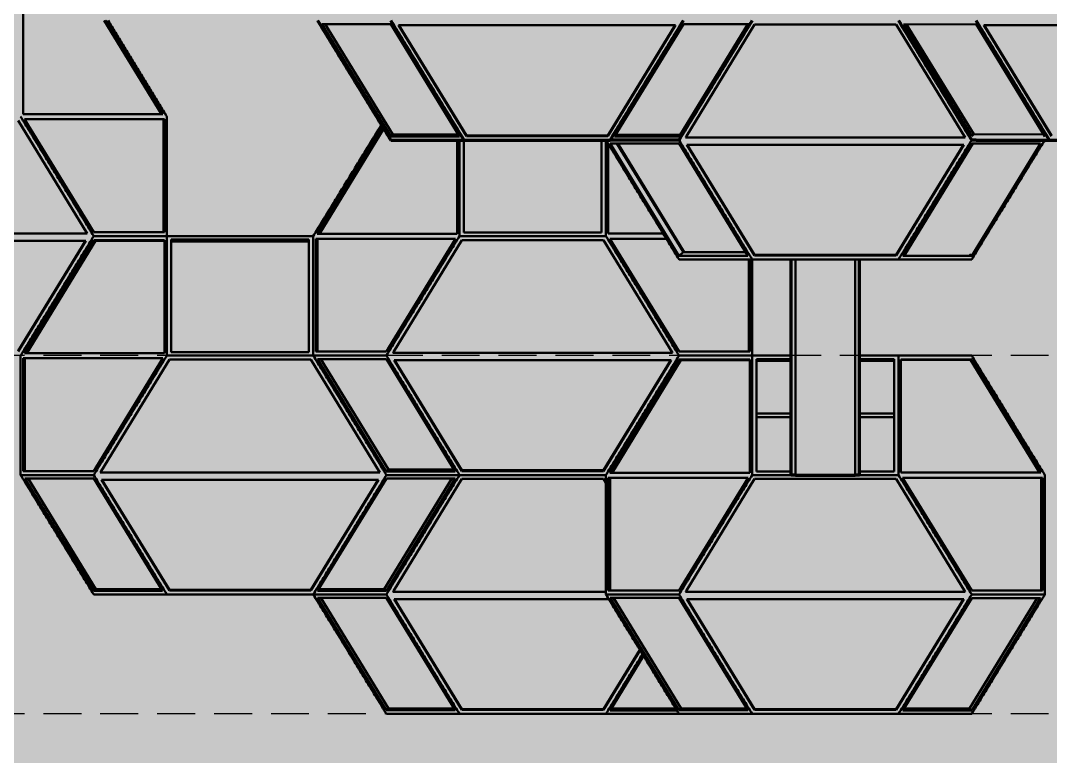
# Model space of a CAD drawing. Header units: millimetres. Extents: x 401 to 30661, y 2016 to 22119.
# Drawn here: x 16875 to 17565, y 8229 to 8722 of the extents above; entities that cross this region are included whole.
import ezdxf

# ---------------------------------------------------------------- set-up
doc = ezdxf.new("R2010")
doc.units = ezdxf.units.MM
doc.linetypes.add('DASHEDX2', pattern=[38.1, 25.4, -12.7])
for name, color, linetype, lineweight, true_color in [('2ND', 201, 'Continuous', 35, 0x39ffb0), ('3RD', 140, 'Continuous', 25, 0x7debff), ('4TH DETAILS', 125, 'Continuous', 15, 0x39ffb0)]:
    doc.layers.add(name, color=color, linetype=linetype, lineweight=lineweight, true_color=true_color)
doc.layers.add('BACKGROUND', color=7, linetype='Continuous', true_color=0x000000)
for name, color, linetype, lineweight, true_color, transparency in [('GLOW-CYAN-2', 7, 'Continuous', 50, 0x7debff, 0.8), ('GLOW-EMERALD', 7, 'Continuous', 70, 0x39ffb0, 0.8), ('GLOW-EMERALD-2', 7, 'Continuous', 30, 0x39ffb0, 0.8)]:
    doc.layers.add(name, color=color, linetype=linetype, lineweight=lineweight, true_color=true_color, transparency=transparency)

msp = doc.modelspace()

# ---------------------------------------------------------------- hatches: boundary and pattern name
at = {"layer": 'BACKGROUND'}
h = msp.add_hatch(color=256, dxfattribs=at)
h.dxf.hatch_style = 1
h.paths.add_polyline_path([(400.723, 2015.745), (30660.634, 2015.745), (30660.634, 22119.328), (400.723, 22119.328)])

# ---------------------------------------------------------------- linework, layer by layer
at = {"layer": '2ND', "linetype": 'Continuous', "extrusion": (0, 1, -2e-16)}
for p, q in [((17390.924, 8417.473), (17390.924, 8561.811)), ((17436.746, 8417.473), (17436.746, 8561.811)), ((17393.835, 8417.473), (17390.924, 8417.473)), ((17393.835, 8417.473), (17433.835, 8417.473)), ((17436.746, 8417.473), (17433.835, 8417.473))]:
    msp.add_line(p, q, dxfattribs=at)
at = {"layer": '2ND', "linetype": 'Continuous'}
for points in [[(17073.817, 8721.787), (17122.807, 8641.787)], [(17122.807, 8721.787), (17171.797, 8641.787)], [(17269.776, 8641.787), (17318.766, 8721.787)], [(17315.855, 8641.811), (17364.831, 8721.787)], [(17462.839, 8721.787), (17511.814, 8641.811)], [(17514.725, 8721.787), (17563.715, 8641.787)], [(17122.807, 8641.787), (17171.797, 8641.787)], [(17171.797, 8641.787), (17269.776, 8641.787)], [(17315.855, 8641.787), (17269.776, 8641.787)], [(17514.725, 8641.811), (17511.814, 8641.811)], [(17514.725, 8641.787), (17563.715, 8641.787)], [(17563.715, 8641.787), (17661.695, 8641.787)]]:
    msp.add_open_spline(points, degree=1, dxfattribs=at)
at = {"layer": '3RD', "linetype": 'Continuous', "extrusion": (0, 1, -2e-16)}
for p, q in [((16876.576, 8660.133), (16876.576, 8734.813)), ((16969.374, 8659.115), (16930.995, 8721.787)), ((16931.913, 8721.787), (16970.292, 8659.115)), ((17122.762, 8644.237), (17076.683, 8719.483)), ((17076.683, 8719.483), (17122.762, 8719.483)), ((17078.835, 8719.483), (17124.197, 8645.408)), ((17122.762, 8719.483), (17122.807, 8719.411)), ((17122.807, 8719.411), (17168.841, 8644.237)), ((17173.426, 8644.448), (17128.006, 8718.618)), ((17313.567, 8718.618), (17128.006, 8718.618)), ((17173.426, 8644.948), (17128.312, 8718.618)), ((17313.567, 8718.618), (17268.147, 8644.448)), ((17313.261, 8718.618), (17268.147, 8644.948)), ((17272.687, 8644.164), (17318.766, 8719.411)), ((17361.941, 8719.411), (17316.579, 8645.335)), ((17318.766, 8719.411), (17363.375, 8719.411)), ((17320.743, 8644.471), (17366.474, 8719.15)), ((17366.474, 8719.15), (17457.937, 8719.15)), ((17457.937, 8719.15), (17461.196, 8719.15)), ((17461.196, 8719.15), (17507.47, 8643.584)), ((17466.064, 8719.18), (17514.681, 8719.483)), ((17511.814, 8644.471), (17466.064, 8719.18)), ((17468.208, 8719.194), (17513.249, 8645.642)), ((17514.681, 8719.483), (17514.725, 8719.411)), ((17514.725, 8719.411), (17560.76, 8644.237)), ((17565.344, 8644.448), (17519.924, 8718.618)), ((17705.486, 8718.618), (17519.924, 8718.618)), ((17565.344, 8644.948), (17520.23, 8718.618)), ((16873.318, 8654.813), (16919.593, 8579.246)), ((16876.576, 8659.115), (16876.576, 8660.133)), ((16876.576, 8659.115), (16970.292, 8659.115)), ((16923.937, 8580.133), (16877.662, 8655.699)), ((16971.298, 8655.699), (16877.662, 8655.699)), ((16970.563, 8655.399), (16971.298, 8655.699)), ((16970.563, 8580.133), (16970.563, 8655.399)), ((16971.298, 8655.699), (16971.298, 8654.813)), ((16971.298, 8654.813), (16971.298, 8580.133)), ((17074.165, 8580.133), (17117.363, 8650.677)), ((17075.027, 8579.042), (17118.129, 8649.427)), ((17124.197, 8645.408), (17122.762, 8644.237)), ((17122.807, 8644.237), (17122.762, 8644.237)), ((17168.841, 8644.237), (17122.807, 8644.237)), ((17124.197, 8645.408), (17168.124, 8645.408)), ((17167.257, 8641.787), (17167.257, 8579.042)), ((17171.797, 8579.85), (17171.797, 8641.787)), ((17173.426, 8644.448), (17173.426, 8644.948)), ((17268.147, 8644.948), (17173.426, 8644.948)), ((17264.889, 8644.448), (17173.426, 8644.448)), ((17263.955, 8641.787), (17263.955, 8579.85)), ((17268.147, 8644.448), (17264.889, 8644.448)), ((17268.147, 8644.448), (17268.147, 8644.948)), ((17317.296, 8644.164), (17272.687, 8644.164)), ((17273.404, 8645.335), (17316.579, 8645.335)), ((17316.579, 8645.335), (17317.535, 8644.554)), ((17320.2, 8643.584), (17320.743, 8644.471)), ((17320.2, 8643.584), (17507.47, 8643.584)), ((17513.249, 8645.642), (17511.814, 8644.471)), ((17513.249, 8645.642), (17560.042, 8645.408)), ((17268.495, 8580.133), (17268.495, 8639.15)), ((17315.811, 8564.26), (17269.732, 8639.507)), ((17269.732, 8639.507), (17315.811, 8639.507)), ((17274.141, 8639.507), (17318.75, 8566.66)), ((17274.78, 8639.507), (17319.389, 8566.66)), ((17315.811, 8639.507), (17315.855, 8639.434)), ((17315.855, 8639.434), (17361.89, 8564.26)), ((17366.474, 8564.471), (17321.054, 8638.642)), ((17506.616, 8638.642), (17321.054, 8638.642)), ((17366.474, 8564.971), (17321.36, 8638.642)), ((17506.616, 8638.642), (17461.196, 8564.471)), ((17506.309, 8638.642), (17461.196, 8564.971)), ((17465.736, 8564.187), (17511.814, 8639.434)), ((17467.156, 8565.416), (17512.482, 8639.434)), ((17512.588, 8639.434), (17467.226, 8565.358)), ((17511.814, 8639.434), (17557.893, 8639.434)), ((17557.893, 8639.434), (17511.814, 8564.187)), ((16732.322, 8579.246), (16919.593, 8579.246)), ((16925.566, 8580.133), (16923.937, 8580.133)), ((16971.298, 8580.133), (16925.566, 8580.133)), ((17073.496, 8579.042), (17074.165, 8580.133)), ((17073.496, 8579.042), (17167.257, 8579.042)), ((17263.955, 8579.85), (17171.797, 8579.85)), ((17268.495, 8579.115), (17268.495, 8580.133)), ((17268.495, 8579.115), (17305.259, 8579.115)), ((16918.738, 8574.304), (16733.177, 8574.304)), ((16918.738, 8574.304), (16873.318, 8500.133)), ((16918.432, 8574.304), (16873.318, 8500.633)), ((16878.205, 8500.133), (16923.937, 8574.813)), ((16879.068, 8499.042), (16925.162, 8574.313)), ((16925.162, 8574.313), (16923.937, 8574.813)), ((16923.937, 8574.813), (16969.668, 8574.813)), ((16925.162, 8574.313), (16971.298, 8574.313)), ((16969.668, 8574.813), (16971.298, 8574.813)), ((16971.298, 8574.813), (16971.298, 8572.152)), ((16971.298, 8572.152), (16971.298, 8499.042)), ((16975.838, 8575.096), (17067.995, 8575.096)), ((16975.838, 8499.85), (16975.838, 8575.096)), ((17067.995, 8573.925), (16975.838, 8573.925)), ((17067.995, 8575.096), (17067.995, 8499.85)), ((17072.535, 8575.699), (17073.76, 8575.199)), ((17072.535, 8500.133), (17072.535, 8575.699)), ((17166.171, 8575.699), (17072.535, 8575.699)), ((17073.76, 8500.133), (17073.76, 8575.199)), ((17166.171, 8575.699), (17121.525, 8502.794)), ((17124.783, 8500.133), (17170.515, 8574.813)), ((17170.515, 8574.813), (17261.978, 8574.813)), ((17261.978, 8574.813), (17265.236, 8574.813)), ((17265.236, 8574.813), (17311.511, 8499.246)), ((17315.855, 8500.133), (17269.581, 8575.699)), ((17307.35, 8575.699), (17269.581, 8575.699)), ((17318.75, 8566.66), (17315.811, 8564.26)), ((17318.75, 8566.66), (17318.795, 8566.66)), ((17318.795, 8566.66), (17360.42, 8566.66)), ((17366.474, 8564.471), (17366.474, 8564.971)), ((17461.196, 8564.971), (17366.474, 8564.971)), ((17461.196, 8564.471), (17461.196, 8564.971)), ((17467.205, 8566.587), (17467.873, 8566.587)), ((17510.38, 8565.358), (17511.814, 8564.187)), ((17315.855, 8564.26), (17315.811, 8564.26)), ((17361.89, 8564.26), (17315.855, 8564.26)), ((17362.481, 8500.133), (17362.481, 8561.811)), ((17363.216, 8561.811), (17363.216, 8500.133)), ((17457.937, 8564.471), (17366.474, 8564.471)), ((17393.835, 8417.473), (17393.835, 8561.811)), ((17393.835, 8561.811), (17393.835, 8417.473)), ((17433.835, 8561.811), (17433.835, 8417.473)), ((17433.835, 8417.473), (17433.835, 8561.811)), ((17461.196, 8564.471), (17457.937, 8564.471)), ((17511.814, 8564.187), (17465.736, 8564.187)), ((17121.525, 8502.794), (17119.896, 8500.133)), ((16876.576, 8495.699), (16877.801, 8495.199)), ((16876.576, 8420.133), (16876.576, 8495.699)), ((16970.211, 8495.699), (16876.576, 8495.699)), ((16877.537, 8499.042), (16878.205, 8500.133)), ((16877.537, 8499.042), (16971.298, 8499.042)), ((16970.211, 8495.699), (16925.566, 8422.794)), ((17067.995, 8499.85), (16975.838, 8499.85)), ((17119.896, 8500.133), (17072.535, 8500.133)), ((17124.24, 8499.246), (17124.783, 8500.133)), ((17124.24, 8499.246), (17311.511, 8499.246)), ((17317.484, 8500.133), (17315.855, 8500.133)), ((17363.216, 8500.133), (17317.484, 8500.133)), ((16877.801, 8420.133), (16877.801, 8495.199)), ((16928.824, 8420.133), (16974.556, 8494.813)), ((16974.556, 8494.813), (17066.019, 8494.813)), ((17066.019, 8494.813), (17069.277, 8494.813)), ((17069.277, 8494.813), (17115.552, 8419.246)), ((17119.852, 8419.922), (17073.773, 8495.169)), ((17073.773, 8495.169), (17119.852, 8495.169)), ((17075.924, 8495.169), (17121.286, 8421.094)), ((17119.852, 8495.169), (17119.896, 8495.096)), ((17119.896, 8495.096), (17165.93, 8419.922)), ((17170.515, 8420.133), (17125.095, 8494.304)), ((17310.656, 8494.304), (17125.095, 8494.304)), ((17170.515, 8420.633), (17125.401, 8494.304)), ((17310.656, 8494.304), (17265.236, 8420.133)), ((17310.35, 8494.304), (17265.236, 8420.633)), ((17270.124, 8420.133), (17315.855, 8494.813)), ((17270.986, 8419.042), (17317.08, 8494.313)), ((17317.08, 8494.313), (17315.855, 8494.813)), ((17315.855, 8494.813), (17361.587, 8494.813)), ((17317.08, 8494.313), (17363.216, 8494.313)), ((17361.587, 8494.813), (17363.216, 8494.813)), ((17363.216, 8494.813), (17363.216, 8492.152)), ((17363.216, 8492.152), (17363.216, 8419.042)), ((17367.756, 8495.096), (17390.924, 8495.096)), ((17367.756, 8419.85), (17367.756, 8495.096)), ((17390.924, 8493.925), (17367.756, 8493.925)), ((17436.746, 8495.096), (17459.914, 8495.096)), ((17459.914, 8493.925), (17436.746, 8493.925)), ((17459.914, 8495.096), (17459.914, 8419.85)), ((17464.454, 8420.133), (17464.454, 8494.813)), ((17464.454, 8494.813), (17510.185, 8494.813)), ((17511.08, 8494.513), (17464.454, 8494.513)), ((17510.185, 8494.813), (17511.814, 8494.813)), ((17511.08, 8494.513), (17511.814, 8494.813)), ((17557.251, 8419.115), (17511.08, 8494.513)), ((17511.814, 8494.813), (17558.17, 8419.115)), ((17390.924, 8458.661), (17367.756, 8458.661)), ((17367.756, 8456.285), (17367.756, 8458.661)), ((17390.924, 8456.285), (17367.756, 8456.285)), ((17459.914, 8458.661), (17436.746, 8458.661)), ((17459.914, 8456.285), (17436.746, 8456.285)), ((17459.914, 8456.285), (17459.914, 8458.661)), ((16923.937, 8420.133), (16876.576, 8420.133)), ((16925.566, 8422.794), (16923.937, 8420.133)), ((16928.281, 8419.246), (16928.824, 8420.133)), ((17121.286, 8421.094), (17119.852, 8419.922)), ((17119.896, 8419.922), (17119.852, 8419.922)), ((17165.93, 8419.922), (17119.896, 8419.922)), ((17121.286, 8421.094), (17165.213, 8421.094)), ((17170.515, 8420.133), (17170.515, 8420.633)), ((17265.236, 8420.633), (17170.515, 8420.633)), ((17261.978, 8420.133), (17170.515, 8420.133)), ((17265.236, 8420.133), (17261.978, 8420.133)), ((17265.236, 8420.133), (17265.236, 8420.633)), ((17269.455, 8419.042), (17270.124, 8420.133)), ((17390.924, 8419.85), (17367.756, 8419.85)), ((17459.914, 8419.85), (17436.746, 8419.85)), ((17464.454, 8419.115), (17464.454, 8420.133)), ((16923.892, 8339.922), (16877.813, 8415.169)), ((16877.813, 8415.169), (16923.892, 8415.169)), ((16879.965, 8415.169), (16925.327, 8341.094)), ((16923.892, 8415.169), (16923.937, 8415.096)), ((16923.937, 8415.096), (16969.971, 8339.922)), ((16928.281, 8419.246), (17115.552, 8419.246)), ((16974.556, 8340.133), (16929.136, 8414.304)), ((17114.697, 8414.304), (16929.136, 8414.304)), ((16974.556, 8340.633), (16929.442, 8414.304)), ((17114.697, 8414.304), (17069.277, 8340.133)), ((17114.391, 8414.304), (17069.277, 8340.633)), ((17073.817, 8339.85), (17119.896, 8415.096)), ((17118.462, 8341.021), (17163.823, 8415.096)), ((17119.896, 8415.096), (17165.975, 8415.096)), ((17165.975, 8415.096), (17119.896, 8339.85)), ((17124.783, 8340.133), (17170.515, 8414.813)), ((17170.515, 8414.813), (17261.978, 8414.813)), ((17261.978, 8414.813), (17265.236, 8414.813)), ((17265.236, 8414.813), (17266.865, 8412.152)), ((17268.495, 8415.699), (17269.719, 8415.199)), ((17268.495, 8340.133), (17268.495, 8415.699)), ((17362.13, 8415.699), (17268.495, 8415.699)), ((17269.455, 8419.042), (17363.216, 8419.042)), ((17269.719, 8340.133), (17269.719, 8415.199)), ((17362.13, 8415.699), (17317.484, 8342.794)), ((17320.743, 8340.133), (17366.474, 8414.813)), ((17366.474, 8414.813), (17457.937, 8414.813)), ((17457.937, 8414.813), (17461.196, 8414.813)), ((17461.196, 8414.813), (17507.47, 8339.246)), ((17464.454, 8419.115), (17558.17, 8419.115)), ((17511.814, 8340.133), (17465.54, 8415.699)), ((17559.175, 8415.699), (17465.54, 8415.699)), ((17558.44, 8415.399), (17559.175, 8415.699)), ((17558.44, 8340.133), (17558.44, 8415.399)), ((17559.175, 8415.699), (17559.175, 8414.813)), ((17559.175, 8414.813), (17559.175, 8340.133)), ((16925.327, 8341.094), (16923.892, 8339.922)), ((16923.937, 8339.922), (16923.892, 8339.922)), ((16969.971, 8339.922), (16923.937, 8339.922)), ((16925.327, 8341.094), (16969.254, 8341.094)), ((16974.556, 8340.133), (16974.556, 8340.633)), ((17069.277, 8340.633), (16974.556, 8340.633)), ((17066.019, 8340.133), (16974.556, 8340.133)), ((17069.277, 8340.133), (17066.019, 8340.133)), ((17069.277, 8340.133), (17069.277, 8340.633)), ((17119.896, 8339.85), (17073.817, 8339.85)), ((17074.534, 8341.021), (17118.462, 8341.021)), ((17118.462, 8341.021), (17119.896, 8339.85)), ((17124.24, 8339.246), (17124.783, 8340.133)), ((17124.24, 8339.246), (17266.865, 8339.246)), ((17315.855, 8340.133), (17268.495, 8340.133)), ((17317.484, 8342.794), (17315.855, 8340.133)), ((17320.2, 8339.246), (17320.743, 8340.133)), ((17320.2, 8339.246), (17507.47, 8339.246)), ((17513.444, 8340.133), (17511.814, 8340.133)), ((17559.175, 8340.133), (17513.444, 8340.133)), ((17119.852, 8259.922), (17073.773, 8335.169)), ((17073.773, 8335.169), (17119.852, 8335.169)), ((17075.924, 8335.169), (17121.286, 8261.094)), ((17119.852, 8335.169), (17119.896, 8335.096)), ((17119.896, 8335.096), (17165.93, 8259.922)), ((17170.515, 8260.133), (17125.095, 8334.304)), ((17268.806, 8334.304), (17125.095, 8334.304)), ((17170.515, 8260.633), (17125.401, 8334.304)), ((17315.811, 8259.922), (17269.732, 8335.169)), ((17269.732, 8335.169), (17315.811, 8335.169)), ((17271.883, 8335.169), (17317.245, 8261.094)), ((17315.811, 8335.169), (17315.855, 8335.096)), ((17315.855, 8335.096), (17361.89, 8259.922)), ((17366.474, 8260.133), (17321.054, 8334.304)), ((17506.616, 8334.304), (17321.054, 8334.304)), ((17366.474, 8260.633), (17321.36, 8334.304)), ((17506.616, 8334.304), (17461.196, 8260.133)), ((17506.309, 8334.304), (17461.196, 8260.633)), ((17465.736, 8259.85), (17511.814, 8335.096)), ((17510.38, 8261.021), (17555.742, 8335.096)), ((17511.814, 8335.096), (17557.893, 8335.096)), ((17557.893, 8335.096), (17511.814, 8259.85)), ((17289.578, 8300.383), (17265.236, 8260.633)), ((17289.731, 8300.133), (17265.236, 8260.133)), ((17269.776, 8259.85), (17292.088, 8296.285)), ((17121.286, 8261.094), (17119.852, 8259.922)), ((17119.896, 8259.922), (17119.852, 8259.922)), ((17165.93, 8259.922), (17119.896, 8259.922)), ((17121.286, 8261.094), (17165.213, 8261.094)), ((17170.515, 8260.133), (17170.515, 8260.633)), ((17265.236, 8260.633), (17170.515, 8260.633)), ((17261.978, 8260.133), (17170.515, 8260.133)), ((17265.236, 8260.133), (17261.978, 8260.133)), ((17265.236, 8260.133), (17265.236, 8260.633)), ((17314.4, 8259.85), (17269.776, 8259.85)), ((17270.494, 8261.021), (17313.683, 8261.021)), ((17317.245, 8261.094), (17315.811, 8259.922)), ((17315.855, 8259.922), (17315.811, 8259.922)), ((17361.89, 8259.922), (17315.855, 8259.922)), ((17317.245, 8261.094), (17361.172, 8261.094)), ((17366.474, 8260.133), (17366.474, 8260.633)), ((17461.196, 8260.633), (17366.474, 8260.633)), ((17457.937, 8260.133), (17366.474, 8260.133)), ((17461.196, 8260.133), (17457.937, 8260.133)), ((17461.196, 8260.133), (17461.196, 8260.633)), ((17511.814, 8259.85), (17465.736, 8259.85)), ((17466.453, 8261.021), (17510.38, 8261.021)), ((17510.38, 8261.021), (17511.814, 8259.85))]:
    msp.add_line(p, q, dxfattribs=at)
at = {"layer": '3RD', "linetype": 'Continuous'}
for points in [[(16933.542, 8721.787), (16972.927, 8657.473)], [(16874.947, 8657.473), (16923.937, 8577.473)], [(16972.927, 8577.473), (16972.927, 8657.473)], [(17116.549, 8652.007), (17070.906, 8577.473)], [(17168.886, 8641.787), (17168.886, 8577.473)], [(17266.865, 8641.787), (17266.865, 8577.473)], [(17266.88, 8641.787), (17315.855, 8561.811)], [(17315.855, 8641.811), (17364.845, 8561.811)], [(17462.825, 8561.811), (17511.814, 8641.811)], [(17511.814, 8561.811), (17560.79, 8641.787)], [(16874.947, 8497.473), (16923.937, 8577.473)], [(16923.937, 8577.473), (16874.947, 8497.473)], [(16972.927, 8577.473), (16923.937, 8577.473)], [(16972.927, 8577.473), (17070.906, 8577.473)], [(16972.927, 8577.473), (16972.927, 8497.473)], [(17070.906, 8577.473), (17070.906, 8497.473)], [(17070.906, 8497.473), (17070.906, 8577.473)], [(17119.896, 8497.473), (17168.886, 8577.473)], [(17168.886, 8577.473), (17266.865, 8577.473)], [(17266.865, 8577.473), (17315.855, 8497.473)], [(17315.855, 8561.811), (17364.845, 8561.811)], [(17364.845, 8497.473), (17364.845, 8561.811)], [(17364.845, 8561.811), (17462.825, 8561.811)], [(17511.814, 8561.811), (17462.825, 8561.811)], [(16874.947, 8417.473), (16874.947, 8497.473)], [(16923.937, 8417.473), (16972.927, 8497.473)], [(16972.927, 8497.473), (17070.906, 8497.473)], [(17070.906, 8497.473), (17119.896, 8417.473)], [(17070.906, 8497.473), (17119.896, 8497.473)], [(17070.906, 8497.473), (17119.896, 8417.473)], [(17119.896, 8497.473), (17168.886, 8417.473)], [(17266.865, 8417.473), (17315.855, 8497.473)], [(17315.855, 8497.473), (17266.865, 8417.473)], [(17364.845, 8497.473), (17315.855, 8497.473)], [(17364.845, 8497.473), (17390.924, 8497.473)], [(17364.845, 8497.473), (17364.845, 8417.473)], [(17436.746, 8497.473), (17462.825, 8497.473)], [(17462.825, 8497.473), (17511.814, 8497.473)], [(17462.825, 8497.473), (17462.825, 8417.473)], [(17511.814, 8497.473), (17560.804, 8417.473)], [(16874.947, 8417.473), (16923.937, 8417.473)], [(16874.947, 8417.473), (16923.937, 8337.473)], [(16923.937, 8417.473), (16972.927, 8337.473)], [(17070.906, 8337.473), (17119.896, 8417.473)], [(17119.896, 8337.473), (17168.886, 8417.473)], [(17119.896, 8417.473), (17168.886, 8417.473)], [(17119.896, 8337.473), (17168.886, 8417.473)], [(17168.886, 8417.473), (17266.865, 8417.473)], [(17266.865, 8337.473), (17266.865, 8417.473)], [(17315.855, 8337.473), (17364.845, 8417.473)], [(17364.845, 8417.473), (17462.825, 8417.473)], [(17462.825, 8417.473), (17511.814, 8337.473)], [(17560.804, 8337.473), (17560.804, 8417.473)], [(16923.937, 8337.473), (16972.927, 8337.473)], [(16972.927, 8337.473), (17070.906, 8337.473)], [(17119.896, 8337.473), (17070.906, 8337.473)], [(17070.906, 8337.473), (17119.896, 8257.473)], [(17119.896, 8337.473), (17168.886, 8257.473)], [(17266.865, 8337.473), (17315.855, 8337.473)], [(17266.865, 8337.473), (17315.855, 8257.473)], [(17315.855, 8337.473), (17364.845, 8257.473)], [(17462.825, 8257.473), (17511.814, 8337.473)], [(17511.814, 8257.473), (17560.804, 8337.473)], [(17560.804, 8337.473), (17511.814, 8337.473)], [(17266.865, 8257.473), (17291.36, 8297.473)], [(17119.896, 8257.473), (17168.886, 8257.473)], [(17168.886, 8257.473), (17266.865, 8257.473)], [(17315.855, 8257.473), (17266.865, 8257.473)], [(17315.855, 8257.473), (17364.845, 8257.473)], [(17364.845, 8257.473), (17462.825, 8257.473)], [(17511.814, 8257.473), (17462.825, 8257.473)]]:
    msp.add_open_spline(points, degree=1, dxfattribs=at)
at = {"layer": '4TH DETAILS', "linetype": 'DASHEDX2'}
for p, q in [((18249.126, 8497.473), (14249.126, 8497.473)), ((18249.126, 8257.473), (14249.126, 8257.473))]:
    msp.add_line(p, q, dxfattribs=at)
at = {"layer": 'GLOW-CYAN-2', "linetype": 'Continuous', "extrusion": (0, 1, -2e-16)}
for p, q in [((16876.576, 8660.133), (16876.576, 8734.813)), ((16969.374, 8659.115), (16930.995, 8721.787)), ((16931.913, 8721.787), (16970.292, 8659.115)), ((17122.762, 8644.237), (17076.683, 8719.483)), ((17076.683, 8719.483), (17122.762, 8719.483)), ((17078.835, 8719.483), (17124.197, 8645.408)), ((17122.762, 8719.483), (17122.807, 8719.411)), ((17122.807, 8719.411), (17168.841, 8644.237)), ((17173.426, 8644.448), (17128.006, 8718.618)), ((17313.567, 8718.618), (17128.006, 8718.618)), ((17173.426, 8644.948), (17128.312, 8718.618)), ((17313.567, 8718.618), (17268.147, 8644.448)), ((17313.261, 8718.618), (17268.147, 8644.948)), ((17272.687, 8644.164), (17318.766, 8719.411)), ((17361.941, 8719.411), (17316.579, 8645.335)), ((17318.766, 8719.411), (17363.375, 8719.411)), ((17320.743, 8644.471), (17366.474, 8719.15)), ((17366.474, 8719.15), (17457.937, 8719.15)), ((17457.937, 8719.15), (17461.196, 8719.15)), ((17461.196, 8719.15), (17507.47, 8643.584)), ((17466.064, 8719.18), (17514.681, 8719.483)), ((17511.814, 8644.471), (17466.064, 8719.18)), ((17468.208, 8719.194), (17513.249, 8645.642)), ((17514.681, 8719.483), (17514.725, 8719.411)), ((17514.725, 8719.411), (17560.76, 8644.237)), ((17565.344, 8644.448), (17519.924, 8718.618)), ((17705.486, 8718.618), (17519.924, 8718.618)), ((17565.344, 8644.948), (17520.23, 8718.618)), ((16873.318, 8654.813), (16919.593, 8579.246)), ((16876.576, 8659.115), (16876.576, 8660.133)), ((16876.576, 8659.115), (16970.292, 8659.115)), ((16923.937, 8580.133), (16877.662, 8655.699)), ((16971.298, 8655.699), (16877.662, 8655.699)), ((16970.563, 8655.399), (16971.298, 8655.699)), ((16970.563, 8580.133), (16970.563, 8655.399)), ((16971.298, 8655.699), (16971.298, 8654.813)), ((16971.298, 8654.813), (16971.298, 8580.133)), ((17074.165, 8580.133), (17117.363, 8650.677)), ((17075.027, 8579.042), (17118.129, 8649.427)), ((17124.197, 8645.408), (17122.762, 8644.237)), ((17122.807, 8644.237), (17122.762, 8644.237)), ((17168.841, 8644.237), (17122.807, 8644.237)), ((17124.197, 8645.408), (17168.124, 8645.408)), ((17167.257, 8641.787), (17167.257, 8579.042)), ((17171.797, 8579.85), (17171.797, 8641.787)), ((17173.426, 8644.448), (17173.426, 8644.948)), ((17268.147, 8644.948), (17173.426, 8644.948)), ((17264.889, 8644.448), (17173.426, 8644.448)), ((17263.955, 8641.787), (17263.955, 8579.85)), ((17268.147, 8644.448), (17264.889, 8644.448)), ((17268.147, 8644.448), (17268.147, 8644.948)), ((17317.296, 8644.164), (17272.687, 8644.164)), ((17273.404, 8645.335), (17316.579, 8645.335)), ((17316.579, 8645.335), (17317.535, 8644.554)), ((17320.2, 8643.584), (17320.743, 8644.471)), ((17320.2, 8643.584), (17507.47, 8643.584)), ((17513.249, 8645.642), (17511.814, 8644.471)), ((17513.249, 8645.642), (17560.042, 8645.408)), ((17268.495, 8580.133), (17268.495, 8639.15)), ((17315.811, 8564.26), (17269.732, 8639.507)), ((17269.732, 8639.507), (17315.811, 8639.507)), ((17274.141, 8639.507), (17318.75, 8566.66)), ((17274.78, 8639.507), (17319.389, 8566.66)), ((17315.811, 8639.507), (17315.855, 8639.434)), ((17315.855, 8639.434), (17361.89, 8564.26)), ((17366.474, 8564.471), (17321.054, 8638.642)), ((17506.616, 8638.642), (17321.054, 8638.642)), ((17366.474, 8564.971), (17321.36, 8638.642)), ((17506.616, 8638.642), (17461.196, 8564.471)), ((17506.309, 8638.642), (17461.196, 8564.971)), ((17465.736, 8564.187), (17511.814, 8639.434)), ((17467.156, 8565.416), (17512.482, 8639.434)), ((17512.588, 8639.434), (17467.226, 8565.358)), ((17511.814, 8639.434), (17557.893, 8639.434)), ((17557.893, 8639.434), (17511.814, 8564.187)), ((16732.322, 8579.246), (16919.593, 8579.246)), ((16925.566, 8580.133), (16923.937, 8580.133)), ((16971.298, 8580.133), (16925.566, 8580.133)), ((17073.496, 8579.042), (17074.165, 8580.133)), ((17073.496, 8579.042), (17167.257, 8579.042)), ((17263.955, 8579.85), (17171.797, 8579.85)), ((17268.495, 8579.115), (17268.495, 8580.133)), ((17268.495, 8579.115), (17305.259, 8579.115)), ((16918.738, 8574.304), (16733.177, 8574.304)), ((16918.738, 8574.304), (16873.318, 8500.133)), ((16918.432, 8574.304), (16873.318, 8500.633)), ((16878.205, 8500.133), (16923.937, 8574.813)), ((16879.068, 8499.042), (16925.162, 8574.313)), ((16925.162, 8574.313), (16923.937, 8574.813)), ((16923.937, 8574.813), (16969.668, 8574.813)), ((16925.162, 8574.313), (16971.298, 8574.313)), ((16969.668, 8574.813), (16971.298, 8574.813)), ((16971.298, 8574.813), (16971.298, 8572.152)), ((16971.298, 8572.152), (16971.298, 8499.042)), ((16975.838, 8575.096), (17067.995, 8575.096)), ((16975.838, 8499.85), (16975.838, 8575.096)), ((17067.995, 8573.925), (16975.838, 8573.925)), ((17067.995, 8575.096), (17067.995, 8499.85)), ((17072.535, 8575.699), (17073.76, 8575.199)), ((17072.535, 8500.133), (17072.535, 8575.699)), ((17166.171, 8575.699), (17072.535, 8575.699)), ((17073.76, 8500.133), (17073.76, 8575.199)), ((17166.171, 8575.699), (17121.525, 8502.794)), ((17124.783, 8500.133), (17170.515, 8574.813)), ((17170.515, 8574.813), (17261.978, 8574.813)), ((17261.978, 8574.813), (17265.236, 8574.813)), ((17265.236, 8574.813), (17311.511, 8499.246)), ((17315.855, 8500.133), (17269.581, 8575.699)), ((17307.35, 8575.699), (17269.581, 8575.699)), ((17318.75, 8566.66), (17315.811, 8564.26)), ((17318.75, 8566.66), (17318.795, 8566.66)), ((17318.795, 8566.66), (17360.42, 8566.66)), ((17366.474, 8564.471), (17366.474, 8564.971)), ((17461.196, 8564.971), (17366.474, 8564.971)), ((17461.196, 8564.471), (17461.196, 8564.971)), ((17467.205, 8566.587), (17467.873, 8566.587)), ((17510.38, 8565.358), (17511.814, 8564.187)), ((17315.855, 8564.26), (17315.811, 8564.26)), ((17361.89, 8564.26), (17315.855, 8564.26)), ((17362.481, 8500.133), (17362.481, 8561.811)), ((17363.216, 8561.811), (17363.216, 8500.133)), ((17457.937, 8564.471), (17366.474, 8564.471)), ((17393.835, 8417.473), (17393.835, 8561.811)), ((17393.835, 8561.811), (17393.835, 8417.473)), ((17433.835, 8561.811), (17433.835, 8417.473)), ((17433.835, 8417.473), (17433.835, 8561.811)), ((17461.196, 8564.471), (17457.937, 8564.471)), ((17511.814, 8564.187), (17465.736, 8564.187)), ((17121.525, 8502.794), (17119.896, 8500.133)), ((16876.576, 8495.699), (16877.801, 8495.199)), ((16876.576, 8420.133), (16876.576, 8495.699)), ((16970.211, 8495.699), (16876.576, 8495.699)), ((16877.537, 8499.042), (16878.205, 8500.133)), ((16877.537, 8499.042), (16971.298, 8499.042)), ((16970.211, 8495.699), (16925.566, 8422.794)), ((17067.995, 8499.85), (16975.838, 8499.85)), ((17119.896, 8500.133), (17072.535, 8500.133)), ((17124.24, 8499.246), (17124.783, 8500.133)), ((17124.24, 8499.246), (17311.511, 8499.246)), ((17317.484, 8500.133), (17315.855, 8500.133)), ((17363.216, 8500.133), (17317.484, 8500.133)), ((16877.801, 8420.133), (16877.801, 8495.199)), ((16928.824, 8420.133), (16974.556, 8494.813)), ((16974.556, 8494.813), (17066.019, 8494.813)), ((17066.019, 8494.813), (17069.277, 8494.813)), ((17069.277, 8494.813), (17115.552, 8419.246)), ((17119.852, 8419.922), (17073.773, 8495.169)), ((17073.773, 8495.169), (17119.852, 8495.169)), ((17075.924, 8495.169), (17121.286, 8421.094)), ((17119.852, 8495.169), (17119.896, 8495.096)), ((17119.896, 8495.096), (17165.93, 8419.922)), ((17170.515, 8420.133), (17125.095, 8494.304)), ((17310.656, 8494.304), (17125.095, 8494.304)), ((17170.515, 8420.633), (17125.401, 8494.304)), ((17310.656, 8494.304), (17265.236, 8420.133)), ((17310.35, 8494.304), (17265.236, 8420.633)), ((17270.124, 8420.133), (17315.855, 8494.813)), ((17270.986, 8419.042), (17317.08, 8494.313)), ((17317.08, 8494.313), (17315.855, 8494.813)), ((17315.855, 8494.813), (17361.587, 8494.813)), ((17317.08, 8494.313), (17363.216, 8494.313)), ((17361.587, 8494.813), (17363.216, 8494.813)), ((17363.216, 8494.813), (17363.216, 8492.152)), ((17363.216, 8492.152), (17363.216, 8419.042)), ((17367.756, 8495.096), (17390.924, 8495.096)), ((17367.756, 8419.85), (17367.756, 8495.096)), ((17390.924, 8493.925), (17367.756, 8493.925)), ((17436.746, 8495.096), (17459.914, 8495.096)), ((17459.914, 8493.925), (17436.746, 8493.925)), ((17459.914, 8495.096), (17459.914, 8419.85)), ((17464.454, 8420.133), (17464.454, 8494.813)), ((17464.454, 8494.813), (17510.185, 8494.813)), ((17511.08, 8494.513), (17464.454, 8494.513)), ((17510.185, 8494.813), (17511.814, 8494.813)), ((17511.08, 8494.513), (17511.814, 8494.813)), ((17557.251, 8419.115), (17511.08, 8494.513)), ((17511.814, 8494.813), (17558.17, 8419.115)), ((17390.924, 8458.661), (17367.756, 8458.661)), ((17367.756, 8456.285), (17367.756, 8458.661)), ((17390.924, 8456.285), (17367.756, 8456.285)), ((17459.914, 8458.661), (17436.746, 8458.661)), ((17459.914, 8456.285), (17436.746, 8456.285)), ((17459.914, 8456.285), (17459.914, 8458.661)), ((16923.937, 8420.133), (16876.576, 8420.133)), ((16925.566, 8422.794), (16923.937, 8420.133)), ((16928.281, 8419.246), (16928.824, 8420.133)), ((17121.286, 8421.094), (17119.852, 8419.922)), ((17119.896, 8419.922), (17119.852, 8419.922)), ((17165.93, 8419.922), (17119.896, 8419.922)), ((17121.286, 8421.094), (17165.213, 8421.094)), ((17170.515, 8420.133), (17170.515, 8420.633)), ((17265.236, 8420.633), (17170.515, 8420.633)), ((17261.978, 8420.133), (17170.515, 8420.133)), ((17265.236, 8420.133), (17261.978, 8420.133)), ((17265.236, 8420.133), (17265.236, 8420.633)), ((17269.455, 8419.042), (17270.124, 8420.133)), ((17390.924, 8419.85), (17367.756, 8419.85)), ((17459.914, 8419.85), (17436.746, 8419.85)), ((17464.454, 8419.115), (17464.454, 8420.133)), ((16923.892, 8339.922), (16877.813, 8415.169)), ((16877.813, 8415.169), (16923.892, 8415.169)), ((16879.965, 8415.169), (16925.327, 8341.094)), ((16923.892, 8415.169), (16923.937, 8415.096)), ((16923.937, 8415.096), (16969.971, 8339.922)), ((16928.281, 8419.246), (17115.552, 8419.246)), ((16974.556, 8340.133), (16929.136, 8414.304)), ((17114.697, 8414.304), (16929.136, 8414.304)), ((16974.556, 8340.633), (16929.442, 8414.304)), ((17114.697, 8414.304), (17069.277, 8340.133)), ((17114.391, 8414.304), (17069.277, 8340.633)), ((17073.817, 8339.85), (17119.896, 8415.096)), ((17118.462, 8341.021), (17163.823, 8415.096)), ((17119.896, 8415.096), (17165.975, 8415.096)), ((17165.975, 8415.096), (17119.896, 8339.85)), ((17124.783, 8340.133), (17170.515, 8414.813)), ((17170.515, 8414.813), (17261.978, 8414.813)), ((17261.978, 8414.813), (17265.236, 8414.813)), ((17265.236, 8414.813), (17266.865, 8412.152)), ((17268.495, 8415.699), (17269.719, 8415.199)), ((17268.495, 8340.133), (17268.495, 8415.699)), ((17362.13, 8415.699), (17268.495, 8415.699)), ((17269.455, 8419.042), (17363.216, 8419.042)), ((17269.719, 8340.133), (17269.719, 8415.199)), ((17362.13, 8415.699), (17317.484, 8342.794)), ((17320.743, 8340.133), (17366.474, 8414.813)), ((17366.474, 8414.813), (17457.937, 8414.813)), ((17457.937, 8414.813), (17461.196, 8414.813)), ((17461.196, 8414.813), (17507.47, 8339.246)), ((17464.454, 8419.115), (17558.17, 8419.115)), ((17511.814, 8340.133), (17465.54, 8415.699)), ((17559.175, 8415.699), (17465.54, 8415.699)), ((17558.44, 8415.399), (17559.175, 8415.699)), ((17558.44, 8340.133), (17558.44, 8415.399)), ((17559.175, 8415.699), (17559.175, 8414.813)), ((17559.175, 8414.813), (17559.175, 8340.133)), ((16925.327, 8341.094), (16923.892, 8339.922)), ((16923.937, 8339.922), (16923.892, 8339.922)), ((16969.971, 8339.922), (16923.937, 8339.922)), ((16925.327, 8341.094), (16969.254, 8341.094)), ((16974.556, 8340.133), (16974.556, 8340.633)), ((17069.277, 8340.633), (16974.556, 8340.633)), ((17066.019, 8340.133), (16974.556, 8340.133)), ((17069.277, 8340.133), (17066.019, 8340.133)), ((17069.277, 8340.133), (17069.277, 8340.633)), ((17119.896, 8339.85), (17073.817, 8339.85)), ((17074.534, 8341.021), (17118.462, 8341.021)), ((17118.462, 8341.021), (17119.896, 8339.85)), ((17124.24, 8339.246), (17124.783, 8340.133)), ((17124.24, 8339.246), (17266.865, 8339.246)), ((17315.855, 8340.133), (17268.495, 8340.133)), ((17317.484, 8342.794), (17315.855, 8340.133)), ((17320.2, 8339.246), (17320.743, 8340.133)), ((17320.2, 8339.246), (17507.47, 8339.246)), ((17513.444, 8340.133), (17511.814, 8340.133)), ((17559.175, 8340.133), (17513.444, 8340.133)), ((17119.852, 8259.922), (17073.773, 8335.169)), ((17073.773, 8335.169), (17119.852, 8335.169)), ((17075.924, 8335.169), (17121.286, 8261.094)), ((17119.852, 8335.169), (17119.896, 8335.096)), ((17119.896, 8335.096), (17165.93, 8259.922)), ((17170.515, 8260.133), (17125.095, 8334.304)), ((17268.806, 8334.304), (17125.095, 8334.304)), ((17170.515, 8260.633), (17125.401, 8334.304)), ((17315.811, 8259.922), (17269.732, 8335.169)), ((17269.732, 8335.169), (17315.811, 8335.169)), ((17271.883, 8335.169), (17317.245, 8261.094)), ((17315.811, 8335.169), (17315.855, 8335.096)), ((17315.855, 8335.096), (17361.89, 8259.922)), ((17366.474, 8260.133), (17321.054, 8334.304)), ((17506.616, 8334.304), (17321.054, 8334.304)), ((17366.474, 8260.633), (17321.36, 8334.304)), ((17506.616, 8334.304), (17461.196, 8260.133)), ((17506.309, 8334.304), (17461.196, 8260.633)), ((17465.736, 8259.85), (17511.814, 8335.096)), ((17510.38, 8261.021), (17555.742, 8335.096)), ((17511.814, 8335.096), (17557.893, 8335.096)), ((17557.893, 8335.096), (17511.814, 8259.85)), ((17289.578, 8300.383), (17265.236, 8260.633)), ((17289.731, 8300.133), (17265.236, 8260.133)), ((17269.776, 8259.85), (17292.088, 8296.285)), ((17121.286, 8261.094), (17119.852, 8259.922)), ((17119.896, 8259.922), (17119.852, 8259.922)), ((17165.93, 8259.922), (17119.896, 8259.922)), ((17121.286, 8261.094), (17165.213, 8261.094)), ((17170.515, 8260.133), (17170.515, 8260.633)), ((17265.236, 8260.633), (17170.515, 8260.633)), ((17261.978, 8260.133), (17170.515, 8260.133)), ((17265.236, 8260.133), (17261.978, 8260.133)), ((17265.236, 8260.133), (17265.236, 8260.633)), ((17314.4, 8259.85), (17269.776, 8259.85)), ((17270.494, 8261.021), (17313.683, 8261.021)), ((17317.245, 8261.094), (17315.811, 8259.922)), ((17315.855, 8259.922), (17315.811, 8259.922)), ((17361.89, 8259.922), (17315.855, 8259.922)), ((17317.245, 8261.094), (17361.172, 8261.094)), ((17366.474, 8260.133), (17366.474, 8260.633)), ((17461.196, 8260.633), (17366.474, 8260.633)), ((17457.937, 8260.133), (17366.474, 8260.133)), ((17461.196, 8260.133), (17457.937, 8260.133)), ((17461.196, 8260.133), (17461.196, 8260.633)), ((17511.814, 8259.85), (17465.736, 8259.85)), ((17466.453, 8261.021), (17510.38, 8261.021)), ((17510.38, 8261.021), (17511.814, 8259.85))]:
    msp.add_line(p, q, dxfattribs=at)
at = {"layer": 'GLOW-CYAN-2', "linetype": 'Continuous'}
for points in [[(16933.542, 8721.787), (16972.927, 8657.473)], [(16874.947, 8657.473), (16923.937, 8577.473)], [(16972.927, 8577.473), (16972.927, 8657.473)], [(17116.549, 8652.007), (17070.906, 8577.473)], [(17168.886, 8641.787), (17168.886, 8577.473)], [(17266.865, 8641.787), (17266.865, 8577.473)], [(17266.88, 8641.787), (17315.855, 8561.811)], [(17315.855, 8641.811), (17364.845, 8561.811)], [(17462.825, 8561.811), (17511.814, 8641.811)], [(17511.814, 8561.811), (17560.79, 8641.787)], [(16874.947, 8497.473), (16923.937, 8577.473)], [(16923.937, 8577.473), (16874.947, 8497.473)], [(16972.927, 8577.473), (16923.937, 8577.473)], [(16972.927, 8577.473), (17070.906, 8577.473)], [(16972.927, 8577.473), (16972.927, 8497.473)], [(17070.906, 8577.473), (17070.906, 8497.473)], [(17070.906, 8497.473), (17070.906, 8577.473)], [(17119.896, 8497.473), (17168.886, 8577.473)], [(17168.886, 8577.473), (17266.865, 8577.473)], [(17266.865, 8577.473), (17315.855, 8497.473)], [(17315.855, 8561.811), (17364.845, 8561.811)], [(17364.845, 8497.473), (17364.845, 8561.811)], [(17364.845, 8561.811), (17462.825, 8561.811)], [(17511.814, 8561.811), (17462.825, 8561.811)], [(16874.947, 8417.473), (16874.947, 8497.473)], [(16923.937, 8417.473), (16972.927, 8497.473)], [(16972.927, 8497.473), (17070.906, 8497.473)], [(17070.906, 8497.473), (17119.896, 8417.473)], [(17070.906, 8497.473), (17119.896, 8497.473)], [(17070.906, 8497.473), (17119.896, 8417.473)], [(17119.896, 8497.473), (17168.886, 8417.473)], [(17266.865, 8417.473), (17315.855, 8497.473)], [(17315.855, 8497.473), (17266.865, 8417.473)], [(17364.845, 8497.473), (17315.855, 8497.473)], [(17364.845, 8497.473), (17390.924, 8497.473)], [(17364.845, 8497.473), (17364.845, 8417.473)], [(17436.746, 8497.473), (17462.825, 8497.473)], [(17462.825, 8497.473), (17511.814, 8497.473)], [(17462.825, 8497.473), (17462.825, 8417.473)], [(17511.814, 8497.473), (17560.804, 8417.473)], [(16874.947, 8417.473), (16923.937, 8417.473)], [(16874.947, 8417.473), (16923.937, 8337.473)], [(16923.937, 8417.473), (16972.927, 8337.473)], [(17070.906, 8337.473), (17119.896, 8417.473)], [(17119.896, 8337.473), (17168.886, 8417.473)], [(17119.896, 8417.473), (17168.886, 8417.473)], [(17119.896, 8337.473), (17168.886, 8417.473)], [(17168.886, 8417.473), (17266.865, 8417.473)], [(17266.865, 8337.473), (17266.865, 8417.473)], [(17315.855, 8337.473), (17364.845, 8417.473)], [(17364.845, 8417.473), (17462.825, 8417.473)], [(17462.825, 8417.473), (17511.814, 8337.473)], [(17560.804, 8337.473), (17560.804, 8417.473)], [(16923.937, 8337.473), (16972.927, 8337.473)], [(16972.927, 8337.473), (17070.906, 8337.473)], [(17119.896, 8337.473), (17070.906, 8337.473)], [(17070.906, 8337.473), (17119.896, 8257.473)], [(17119.896, 8337.473), (17168.886, 8257.473)], [(17266.865, 8337.473), (17315.855, 8337.473)], [(17266.865, 8337.473), (17315.855, 8257.473)], [(17315.855, 8337.473), (17364.845, 8257.473)], [(17462.825, 8257.473), (17511.814, 8337.473)], [(17511.814, 8257.473), (17560.804, 8337.473)], [(17560.804, 8337.473), (17511.814, 8337.473)], [(17266.865, 8257.473), (17291.36, 8297.473)], [(17119.896, 8257.473), (17168.886, 8257.473)], [(17168.886, 8257.473), (17266.865, 8257.473)], [(17315.855, 8257.473), (17266.865, 8257.473)], [(17315.855, 8257.473), (17364.845, 8257.473)], [(17364.845, 8257.473), (17462.825, 8257.473)], [(17511.814, 8257.473), (17462.825, 8257.473)]]:
    msp.add_open_spline(points, degree=1, dxfattribs=at)
at = {"layer": 'GLOW-EMERALD', "linetype": 'Continuous', "extrusion": (0, 1, -2e-16)}
for p, q in [((17390.924, 8417.473), (17390.924, 8561.811)), ((17436.746, 8417.473), (17436.746, 8561.811)), ((17393.835, 8417.473), (17390.924, 8417.473)), ((17393.835, 8417.473), (17433.835, 8417.473)), ((17436.746, 8417.473), (17433.835, 8417.473))]:
    msp.add_line(p, q, dxfattribs=at)
at = {"layer": 'GLOW-EMERALD', "linetype": 'Continuous'}
for points in [[(17073.817, 8721.787), (17122.807, 8641.787)], [(17122.807, 8721.787), (17171.797, 8641.787)], [(17269.776, 8641.787), (17318.766, 8721.787)], [(17315.855, 8641.811), (17364.831, 8721.787)], [(17462.839, 8721.787), (17511.814, 8641.811)], [(17514.725, 8721.787), (17563.715, 8641.787)], [(17122.807, 8641.787), (17171.797, 8641.787)], [(17171.797, 8641.787), (17269.776, 8641.787)], [(17315.855, 8641.787), (17269.776, 8641.787)], [(17514.725, 8641.811), (17511.814, 8641.811)], [(17514.725, 8641.787), (17563.715, 8641.787)], [(17563.715, 8641.787), (17661.695, 8641.787)]]:
    msp.add_open_spline(points, degree=1, dxfattribs=at)
at = {"layer": 'GLOW-EMERALD-2', "linetype": 'DASHEDX2'}
for p, q in [((18249.126, 8497.473), (14249.126, 8497.473)), ((18249.126, 8257.473), (14249.126, 8257.473))]:
    msp.add_line(p, q, dxfattribs=at)

doc.saveas('drawing.dxf')
